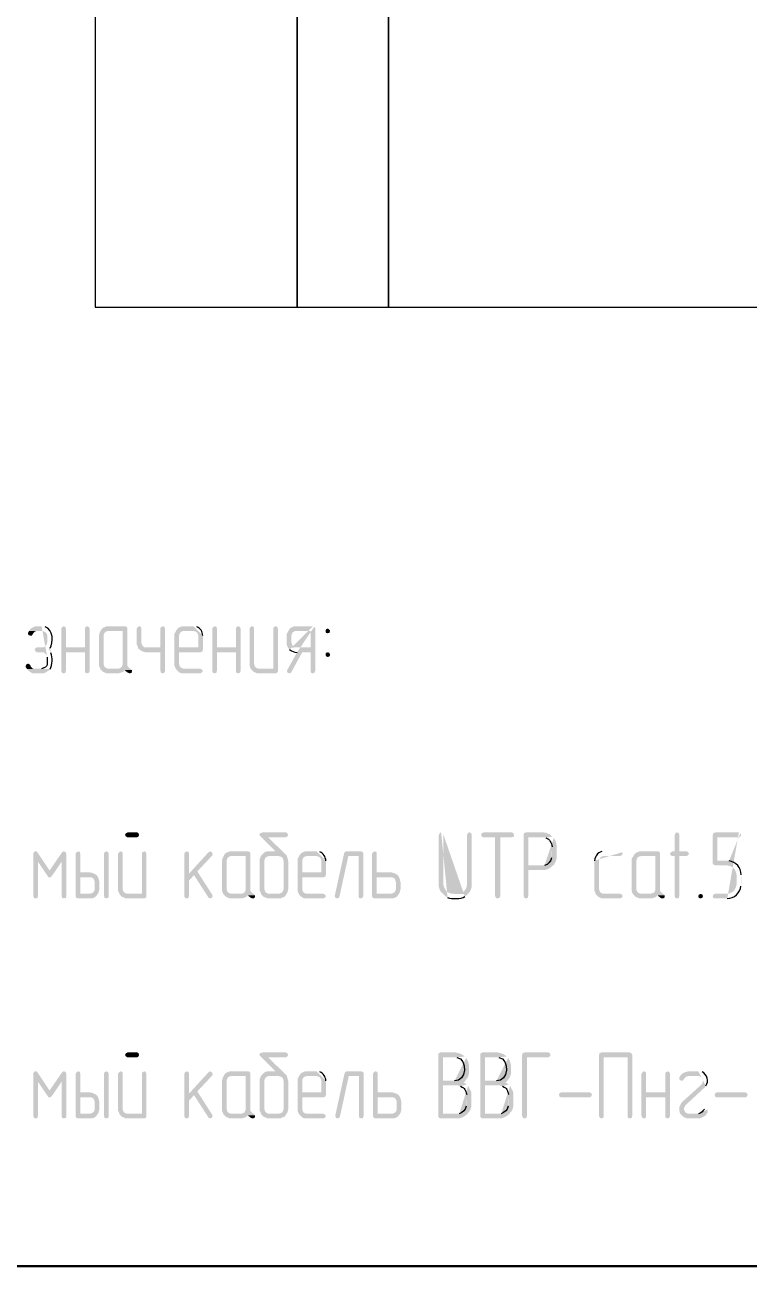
# Model space of a CAD drawing. Header units: millimetres. Extents: x -211 to 10565, y -2293 to 2244.
# Drawn here: x 4598.1 to 4630.9, y -25.8 to 30.6 of the extents above; entities that cross this region are included whole.
import ezdxf

# ---------------------------------------------------------------- set-up
doc = ezdxf.new("R2010")
doc.units = ezdxf.units.MM
doc.layers.add('PDF _Геометрия', color=7, linetype='Continuous')
doc.layers.add('PDF _Сплошная заливка', color=7, linetype='Continuous')

msp = doc.modelspace()

# ---------------------------------------------------------------- hatches: boundary and pattern name
at = {"layer": 'PDF _Сплошная заливка', "transparency": 33554559}
h = msp.add_hatch(color=256, dxfattribs=at)
h.paths.add_polyline_path([(4598.813, 3.284), (4598.517, 3.284), (4598.432, 3.241), (4598.369, 3.199), (4598.347, 3.199), (4598.284, 3.135), (4598.242, 3.072), (4598.834, 3.072), (4598.919, 3.051), (4598.982, 3.008), (4599.046, 2.945), (4599.067, 2.86), (4599.067, 2.543), (4599.046, 2.458), (4598.982, 2.395), (4598.982, 2.374), (4598.898, 2.331), (4598.601, 2.331), (4598.538, 2.289), (4598.496, 2.226), (4598.538, 2.141), (4598.601, 2.099), (4598.919, 2.099), (4598.982, 2.035), (4599.046, 1.972), (4599.067, 1.887)], flags=0)
h.paths.add_polyline_path([(4598.813, 1.358), (4598.496, 1.358), (4598.157, 1.337), (4598.199, 1.273), (4598.326, 1.189), (4598.411, 1.146), (4598.898, 1.146), (4599.003, 1.189), (4599.067, 1.231), (4599.13, 1.273), (4599.194, 1.337)], flags=0)
h.paths.add_polyline_path([(4599.236, 2.077), (4599.194, 2.162), (4599.13, 2.226), (4599.194, 2.289)], flags=0)
h.paths.add_polyline_path([(4598.982, 3.262), (4598.898, 3.284)], flags=0)
for points in [[(4598.242, 3.072), (4598.199, 2.987), (4598.199, 2.945), (4598.221, 2.882), (4598.305, 2.86), (4598.369, 2.86), (4598.411, 2.924), (4598.432, 2.966), (4598.496, 3.03), (4598.517, 3.051), (4598.601, 3.072), (4598.813, 3.072)], [(4599.808, 3.284), (4599.744, 3.241), (4599.702, 3.178), (4599.702, 1.252), (4599.744, 1.168), (4599.808, 1.146), (4599.892, 1.168), (4599.913, 1.252), (4599.913, 2.099), (4600.781, 2.099), (4599.913, 2.331), (4599.913, 3.178), (4599.892, 3.262)], [(4600.887, 3.284), (4600.802, 3.241), (4600.781, 3.178), (4600.781, 2.331), (4599.913, 2.331), (4600.781, 2.099), (4600.781, 1.252), (4600.802, 1.168), (4600.887, 1.146), (4600.95, 1.168), (4600.993, 1.252), (4600.993, 3.178), (4600.95, 3.262)], [(4601.5, 3.093), (4601.458, 3.008), (4601.437, 2.945), (4601.416, 2.86), (4601.416, 1.485), (4601.458, 1.4), (4601.479, 1.337), (4601.606, 1.21), (4601.67, 1.189), (4601.754, 1.146), (4602.304, 1.146), (4602.389, 1.168), (4602.453, 1.189), (4602.537, 1.231), (4602.601, 1.294), (4602.918, 1.294), (4602.855, 1.358), (4601.839, 1.358), (4601.754, 1.379), (4601.691, 1.421), (4601.649, 1.485), (4601.627, 1.57), (4601.627, 2.86), (4601.649, 2.945), (4601.691, 3.008), (4601.754, 3.051), (4601.839, 3.072), (4602.495, 3.072)], [(4602.601, 3.284), (4601.754, 3.284), (4601.67, 3.241), (4601.606, 3.22), (4601.543, 3.157), (4601.5, 3.093), (4602.495, 3.072), (4602.495, 1.57), (4602.474, 1.485), (4602.431, 1.421), (4602.368, 1.379), (4602.283, 1.358), (4601.839, 1.358), (4602.855, 1.358), (4602.791, 1.379), (4602.749, 1.443), (4602.707, 1.485), (4602.707, 3.199), (4602.664, 3.262)], [(4603.236, 3.284), (4603.172, 3.241), (4603.13, 3.178), (4603.13, 2.458), (4603.172, 2.374), (4603.193, 2.289), (4603.553, 2.331), (4603.468, 2.331), (4603.405, 2.395), (4603.363, 2.458), (4603.341, 2.543), (4603.341, 3.178), (4603.32, 3.262)], [(4604.315, 3.284), (4604.23, 3.241), (4604.209, 3.178), (4604.209, 2.331), (4603.553, 2.331), (4603.193, 2.289), (4603.257, 2.226), (4603.32, 2.183), (4603.384, 2.141), (4603.553, 2.099), (4604.209, 2.099), (4604.209, 1.252), (4604.23, 1.168), (4604.315, 1.146), (4604.378, 1.168), (4604.421, 1.252), (4604.421, 3.178), (4604.378, 3.262)], [(4604.928, 3.093), (4604.886, 3.008), (4604.844, 2.945), (4604.844, 1.485), (4604.886, 1.4), (4604.907, 1.337), (4604.971, 1.273), (4605.034, 1.21), (4605.098, 1.168), (4605.182, 1.146), (4606.029, 1.146), (4606.092, 1.189), (4606.135, 1.252), (4606.092, 1.316), (4606.029, 1.358), (4605.267, 1.358), (4605.182, 1.379), (4605.119, 1.421), (4605.077, 1.485), (4605.055, 1.57), (4605.055, 2.099), (4606.029, 2.099), (4606.05, 2.12), (4606.113, 2.141), (4606.135, 2.226), (4605.055, 2.331), (4605.055, 2.86), (4605.077, 2.945), (4605.119, 3.008), (4605.182, 3.051), (4605.267, 3.072), (4605.711, 3.072)], [(4606.664, 3.284), (4606.6, 3.241), (4606.558, 3.178), (4606.558, 1.252), (4606.6, 1.168), (4606.664, 1.146), (4606.748, 1.168), (4606.769, 1.252), (4606.769, 2.099), (4607.637, 2.099), (4606.769, 2.331), (4606.769, 3.178), (4606.748, 3.262)], [(4607.743, 3.284), (4607.658, 3.241), (4607.637, 3.178), (4607.637, 2.331), (4606.769, 2.331), (4607.637, 2.099), (4607.637, 1.252), (4607.658, 1.168), (4607.743, 1.146), (4607.806, 1.168), (4607.849, 1.252), (4607.849, 3.178), (4607.806, 3.262)], [(4608.356, 3.284), (4608.293, 3.241), (4608.251, 3.178), (4608.251, 1.485), (4608.293, 1.4), (4608.314, 1.337), (4608.674, 1.358), (4608.589, 1.379), (4608.526, 1.421), (4608.483, 1.485), (4608.462, 1.57), (4608.462, 3.178), (4608.441, 3.262)], [(4609.436, 3.284), (4609.351, 3.241), (4609.33, 3.178), (4609.33, 1.358), (4608.674, 1.358), (4608.314, 1.337), (4608.441, 1.21), (4608.505, 1.189), (4608.589, 1.146), (4609.457, 1.146), (4609.52, 1.189), (4609.541, 1.252), (4609.541, 3.178), (4609.499, 3.262)], [(4610.028, 3.093), (4609.986, 3.008), (4609.943, 2.945), (4609.943, 2.458), (4609.965, 2.374), (4610.007, 2.289), (4610.367, 2.331), (4610.282, 2.331), (4610.218, 2.395), (4610.176, 2.458), (4610.155, 2.543), (4610.155, 2.86), (4610.176, 2.945), (4610.218, 3.008), (4610.282, 3.051), (4610.367, 3.072), (4611.023, 3.072)], [(4611.806, 3.178), (4611.742, 3.157), (4611.721, 3.135), (4611.7, 3.072), (4611.721, 2.987), (4611.806, 2.966), (4611.89, 2.987), (4611.89, 3.008), (4611.911, 3.072), (4611.869, 3.135)], [(4610.409, 2.099), (4609.965, 1.294), (4609.943, 1.252), (4609.986, 1.168), (4610.049, 1.146), (4610.113, 1.168), (4610.155, 1.21), (4610.642, 2.099), (4611.023, 2.099)], [(4611.806, 2.099), (4611.742, 2.077), (4611.721, 2.077), (4611.7, 1.993), (4611.721, 1.929), (4611.806, 1.887), (4611.89, 1.929), (4611.911, 1.993), (4611.869, 2.077)], [(4598.199, 1.591), (4598.115, 1.548), (4598.094, 1.485), (4598.094, 1.421), (4598.157, 1.337), (4598.496, 1.358), (4598.453, 1.358), (4598.369, 1.4), (4598.326, 1.443), (4598.305, 1.506), (4598.263, 1.548)], [(4602.918, 1.294), (4602.601, 1.294), (4602.622, 1.252), (4602.685, 1.21), (4602.707, 1.189), (4602.791, 1.146), (4602.812, 1.146), (4602.897, 1.168), (4602.918, 1.252)], [(4603.13, -6.069), (4602.707, -6.069), (4602.707, -6.091), (4602.643, -6.112), (4602.601, -6.196), (4602.643, -6.26), (4602.707, -6.302), (4603.151, -6.302), (4603.214, -6.26), (4603.236, -6.196), (4603.214, -6.112)], [(4609.901, -6.069), (4608.822, -6.069), (4608.822, -6.091), (4608.737, -6.112), (4608.695, -6.175), (4608.716, -6.217), (4609.436, -6.937), (4609.055, -6.937), (4608.991, -6.958), (4608.907, -7), (4608.78, -7.127), (4608.758, -7.191), (4608.716, -7.275), (4608.716, -8.736), (4608.758, -8.799), (4608.78, -8.884), (4609.139, -8.863), (4609.055, -8.841), (4608.991, -8.799), (4608.949, -8.736), (4608.928, -8.651), (4608.928, -7.36), (4608.949, -7.275), (4608.991, -7.212), (4609.055, -7.17), (4609.139, -7.149), (4609.563, -7.149), (4609.943, -7.127), (4609.88, -7.064), (4609.097, -6.302), (4609.901, -6.302), (4609.965, -6.26), (4610.007, -6.196), (4609.965, -6.112)], [(4618.238, -6.069), (4618.154, -6.112), (4618.132, -6.196), (4618.132, -8.439), (4618.09, -8.609), (4618.006, -8.736), (4617.942, -8.778), (4617.857, -8.82), (4617.794, -8.863), (4617.477, -8.863), (4618.154, -8.884), (4618.217, -8.82), (4618.259, -8.757), (4618.302, -8.672), (4618.323, -8.609), (4618.344, -8.524), (4618.344, -6.175), (4618.302, -6.112)], [(4620.164, -6.069), (4618.873, -6.069), (4618.873, -6.091), (4618.788, -6.112), (4618.767, -6.196), (4618.788, -6.26), (4618.873, -6.302), (4619.402, -6.302), (4619.402, -8.968), (4619.444, -9.053), (4619.508, -9.074), (4619.593, -9.053), (4619.635, -8.968), (4619.635, -6.302), (4620.164, -6.302), (4620.249, -6.26), (4620.27, -6.196), (4620.227, -6.112)], [(4621.56, -6.069), (4620.799, -6.069), (4620.778, -6.091), (4620.714, -6.112), (4620.693, -6.196), (4620.693, -8.968), (4620.735, -9.053), (4620.799, -9.074), (4620.883, -9.053), (4620.905, -8.968), (4620.905, -7.783), (4621.645, -7.783), (4621.73, -7.762), (4621.793, -7.741), (4621.878, -7.699), (4621.941, -7.656), (4622.005, -7.593), (4620.905, -7.572), (4620.905, -6.302), (4621.56, -6.302), (4622.005, -6.26), (4621.941, -6.217), (4621.878, -6.154), (4621.793, -6.133), (4621.73, -6.091), (4621.645, -6.091)], [(4627.655, -6.069), (4627.591, -6.112), (4627.549, -6.196), (4627.549, -6.937), (4627.443, -6.937), (4627.38, -6.979), (4627.337, -7.043), (4627.38, -7.127), (4627.443, -7.149), (4627.549, -7.149), (4627.549, -8.968), (4627.591, -9.053), (4627.655, -9.074), (4627.739, -9.053), (4627.76, -8.968), (4627.76, -7.149), (4628.099, -7.149), (4628.163, -7.106), (4628.205, -7.043), (4628.163, -6.979), (4628.099, -6.937), (4627.76, -6.937), (4627.76, -6.175), (4627.739, -6.112)], [(4598.538, -6.937), (4598.474, -6.958), (4598.432, -7.043), (4598.644, -7.402), (4599.088, -8.058), (4599.173, -7.805), (4598.623, -6.979), (4598.58, -6.937)], [(4598.432, -7.043), (4598.432, -8.968), (4598.474, -9.053), (4598.538, -9.074), (4598.623, -9.053), (4598.644, -8.968), (4598.644, -7.402)], [(4599.829, -6.937), (4599.808, -6.937), (4599.744, -6.979), (4599.173, -7.805), (4599.088, -8.058), (4599.109, -8.101), (4599.173, -8.122), (4599.215, -8.122), (4599.279, -8.058), (4599.723, -7.402), (4599.935, -7.043), (4599.892, -6.958)], [(4599.935, -7.043), (4599.723, -7.402), (4599.723, -8.968), (4599.744, -9.053), (4599.829, -9.074), (4599.892, -9.053), (4599.913, -9.053), (4599.935, -8.968)], [(4600.464, -6.937), (4600.4, -6.979), (4600.358, -7.043), (4600.358, -8.989), (4600.4, -9.053), (4600.464, -9.074), (4601.077, -9.074), (4601.162, -9.053), (4601.246, -9.011), (4601.31, -8.947), (4601.352, -8.884), (4600.569, -8.863), (4600.569, -8.122), (4600.993, -8.122), (4601.352, -8.08), (4601.31, -8.016), (4601.246, -7.974), (4601.162, -7.931), (4601.098, -7.91), (4600.993, -7.889), (4600.569, -7.889), (4600.569, -7.043), (4600.548, -6.958)], [(4601.754, -6.937), (4601.67, -6.979), (4601.649, -7.043), (4601.649, -8.968), (4601.67, -9.053), (4601.754, -9.074), (4601.818, -9.053), (4601.839, -9.053), (4601.86, -8.968), (4601.86, -7.043), (4601.818, -6.958)], [(4602.389, -6.937), (4602.326, -6.979), (4602.283, -7.043), (4602.283, -8.736), (4602.326, -8.799), (4602.347, -8.884), (4602.707, -8.863), (4602.622, -8.841), (4602.558, -8.799), (4602.516, -8.736), (4602.495, -8.651), (4602.495, -7.043), (4602.474, -6.958)], [(4603.468, -6.937), (4603.384, -6.979), (4603.363, -7.043), (4603.363, -8.863), (4602.707, -8.863), (4602.347, -8.884), (4602.474, -9.011), (4602.558, -9.032), (4602.622, -9.074), (4603.489, -9.074), (4603.553, -9.032), (4603.574, -8.968), (4603.574, -7.043), (4603.532, -6.958)], [(4605.394, -6.937), (4605.33, -6.979), (4605.288, -7.043), (4605.288, -8.968), (4605.33, -9.053), (4605.394, -9.074), (4605.479, -9.053), (4605.5, -8.968), (4605.5, -8.27), (4605.732, -8.016), (4605.5, -7.953), (4605.5, -7.043), (4605.479, -6.958)], [(4606.473, -6.937), (4606.388, -6.979), (4605.5, -7.953), (4605.732, -8.016), (4606.388, -9.032), (4606.41, -9.053), (4606.473, -9.074), (4606.537, -9.053), (4606.579, -8.968), (4606.558, -8.905), (4605.881, -7.847), (4606.558, -7.127), (4606.579, -7.043), (4606.537, -6.979)], [(4607.087, -7.127), (4607.044, -7.212), (4607.023, -7.275), (4607.002, -7.36), (4607.002, -8.736), (4607.044, -8.82), (4607.066, -8.884), (4607.193, -9.011), (4607.256, -9.032), (4607.341, -9.074), (4607.891, -9.074), (4607.975, -9.053), (4608.039, -9.032), (4608.124, -8.989), (4608.187, -8.926), (4608.505, -8.926), (4608.441, -8.863), (4607.425, -8.863), (4607.341, -8.841), (4607.277, -8.799), (4607.235, -8.736), (4607.214, -8.651), (4607.214, -7.36), (4607.235, -7.275), (4607.277, -7.212), (4607.341, -7.17), (4607.425, -7.149), (4608.081, -7.149)], [(4608.187, -6.937), (4607.341, -6.937), (4607.256, -6.979), (4607.193, -7), (4607.129, -7.064), (4607.087, -7.127), (4608.081, -7.149), (4608.081, -8.651), (4608.06, -8.736), (4608.018, -8.799), (4607.954, -8.841), (4607.87, -8.863), (4607.425, -8.863), (4608.441, -8.863), (4608.378, -8.841), (4608.335, -8.778), (4608.293, -8.736), (4608.293, -7.022), (4608.251, -6.958)], [(4609.943, -7.127), (4609.563, -7.149), (4609.647, -7.17), (4609.732, -7.212), (4609.774, -7.275), (4609.795, -7.36), (4609.795, -8.651), (4609.774, -8.736), (4609.732, -8.799), (4609.647, -8.841), (4609.563, -8.863), (4609.139, -8.863), (4608.78, -8.884), (4608.907, -9.011), (4608.991, -9.032), (4609.055, -9.074), (4609.668, -9.074), (4609.732, -9.032), (4609.816, -9.011), (4609.88, -8.947), (4609.965, -8.82), (4610.007, -8.651), (4610.007, -7.36), (4609.986, -7.297), (4609.965, -7.212)], [(4610.515, -7.127), (4610.472, -7.212), (4610.43, -7.275), (4610.43, -8.736), (4610.472, -8.82), (4610.494, -8.884), (4610.557, -8.947), (4610.621, -9.011), (4610.684, -9.053), (4610.769, -9.074), (4611.615, -9.074), (4611.679, -9.032), (4611.721, -8.968), (4611.679, -8.905), (4611.615, -8.863), (4610.853, -8.863), (4610.769, -8.841), (4610.705, -8.799), (4610.663, -8.736), (4610.642, -8.651), (4610.642, -8.122), (4611.615, -8.122), (4611.636, -8.101), (4611.7, -8.08), (4611.721, -7.995), (4610.642, -7.889), (4610.642, -7.36), (4610.663, -7.275), (4610.705, -7.212), (4610.769, -7.17), (4610.853, -7.149), (4611.298, -7.149)], [(4613.308, -6.937), (4612.652, -6.937), (4612.588, -6.958), (4612.546, -7.022), (4612.123, -8.947), (4612.123, -8.968), (4612.165, -9.053), (4612.229, -9.074), (4612.292, -9.053), (4612.335, -8.989), (4612.737, -7.149), (4613.202, -7.149), (4613.414, -7.043), (4613.414, -7.022), (4613.371, -6.958)], [(4613.414, -7.043), (4613.202, -7.149), (4613.202, -8.968), (4613.223, -9.053), (4613.308, -9.074), (4613.371, -9.053), (4613.414, -8.968)], [(4613.922, -6.937), (4613.858, -6.979), (4613.816, -7.043), (4613.816, -8.989), (4613.858, -9.053), (4613.922, -9.074), (4614.747, -9.074), (4614.831, -9.053), (4614.916, -9.011), (4614.98, -8.947), (4615.022, -8.884), (4614.027, -8.863), (4614.027, -8.122), (4614.683, -8.122), (4615.022, -8.08), (4614.98, -8.016), (4614.916, -7.974), (4614.831, -7.931), (4614.768, -7.91), (4614.683, -7.889), (4614.027, -7.889), (4614.027, -7.043), (4614.006, -6.958)], [(4625.687, -7.127), (4625.644, -7.212), (4625.602, -7.275), (4625.602, -8.736), (4625.623, -8.82), (4625.666, -8.884), (4625.729, -8.947), (4625.793, -9.011), (4625.856, -9.032), (4625.941, -9.074), (4626.491, -9.074), (4626.576, -9.053), (4626.639, -9.032), (4626.724, -8.989), (4626.787, -8.926), (4627.105, -8.926), (4627.041, -8.863), (4626.025, -8.863), (4625.941, -8.841), (4625.877, -8.799), (4625.835, -8.736), (4625.814, -8.651), (4625.814, -7.36), (4625.835, -7.275), (4625.877, -7.212), (4625.941, -7.17), (4626.025, -7.149), (4626.681, -7.149)], [(4626.787, -6.937), (4625.941, -6.937), (4625.856, -6.979), (4625.793, -7), (4625.729, -7.064), (4625.687, -7.127), (4626.681, -7.149), (4626.681, -8.651), (4626.66, -8.736), (4626.618, -8.799), (4626.533, -8.841), (4626.449, -8.863), (4626.025, -8.863), (4627.041, -8.863), (4626.978, -8.841), (4626.914, -8.778), (4626.893, -8.736), (4626.893, -7.022), (4626.851, -6.958)], [(4601.352, -8.08), (4600.993, -8.122), (4601.077, -8.122), (4601.162, -8.164), (4601.204, -8.249), (4601.225, -8.334), (4601.225, -8.651), (4601.204, -8.736), (4601.162, -8.799), (4601.077, -8.841), (4600.993, -8.863), (4600.569, -8.863), (4601.352, -8.884), (4601.395, -8.82), (4601.437, -8.651), (4601.437, -8.334), (4601.395, -8.164)], [(4615.022, -8.08), (4614.683, -8.122), (4614.747, -8.122), (4614.831, -8.164), (4614.874, -8.249), (4614.895, -8.334), (4614.895, -8.651), (4614.874, -8.736), (4614.831, -8.799), (4614.747, -8.841), (4614.683, -8.863), (4614.027, -8.863), (4615.022, -8.884), (4615.064, -8.82), (4615.085, -8.736), (4615.107, -8.651), (4615.107, -8.334), (4615.085, -8.249), (4615.064, -8.164)], [(4608.505, -8.926), (4608.187, -8.926), (4608.208, -8.968), (4608.272, -9.011), (4608.293, -9.032), (4608.378, -9.074), (4608.399, -9.074), (4608.483, -9.053), (4608.505, -8.968)], [(4627.105, -8.926), (4626.787, -8.926), (4626.808, -8.968), (4626.872, -9.011), (4626.893, -9.032), (4626.956, -9.074), (4626.999, -9.074), (4627.083, -9.053), (4627.105, -8.968)], [(4628.734, -8.863), (4628.819, -8.905), (4628.84, -8.968), (4628.819, -9.032), (4628.734, -9.074), (4628.649, -9.053), (4628.628, -8.968), (4628.649, -8.905)], [(4603.13, -16.057), (4602.707, -16.057), (4602.707, -16.078), (4602.643, -16.099), (4602.601, -16.184), (4602.643, -16.248), (4602.707, -16.29), (4603.151, -16.29), (4603.214, -16.248), (4603.236, -16.184), (4603.214, -16.099)], [(4609.901, -16.057), (4608.822, -16.057), (4608.822, -16.078), (4608.737, -16.099), (4608.695, -16.163), (4608.716, -16.205), (4609.436, -16.925), (4609.055, -16.925), (4608.991, -16.946), (4608.907, -16.988), (4608.78, -17.115), (4608.758, -17.179), (4608.716, -17.263), (4608.716, -18.723), (4608.758, -18.787), (4608.78, -18.871), (4609.139, -18.85), (4609.055, -18.829), (4608.991, -18.787), (4608.949, -18.723), (4608.928, -18.639), (4608.928, -17.348), (4608.949, -17.263), (4608.991, -17.2), (4609.055, -17.157), (4609.139, -17.136), (4609.563, -17.136), (4609.943, -17.115), (4609.88, -17.052), (4609.097, -16.29), (4609.901, -16.29), (4609.965, -16.248), (4610.007, -16.184), (4609.965, -16.099)], [(4617.582, -16.057), (4616.926, -16.057), (4616.905, -16.078), (4616.842, -16.099), (4616.821, -16.184), (4616.821, -18.977), (4616.863, -19.041), (4616.926, -19.062), (4617.752, -19.062), (4617.836, -19.041), (4617.9, -19.02), (4617.984, -18.977), (4618.048, -18.935), (4618.132, -18.871), (4617.032, -18.85), (4617.032, -17.559), (4617.688, -17.559), (4618.111, -17.517), (4618.048, -17.475), (4617.963, -17.433), (4618.006, -17.411), (4617.032, -17.348), (4617.032, -16.29), (4617.561, -16.29), (4618.027, -16.248), (4617.963, -16.205), (4617.9, -16.163), (4617.815, -16.121), (4617.752, -16.099), (4617.667, -16.078)], [(4619.487, -16.057), (4618.831, -16.057), (4618.81, -16.078), (4618.746, -16.099), (4618.725, -16.184), (4618.725, -18.977), (4618.767, -19.041), (4618.831, -19.062), (4619.656, -19.062), (4619.741, -19.041), (4619.804, -19.02), (4619.889, -18.977), (4619.952, -18.935), (4620.037, -18.871), (4618.937, -18.85), (4618.937, -17.559), (4619.593, -17.559), (4620.016, -17.517), (4619.952, -17.475), (4619.868, -17.433), (4619.91, -17.411), (4618.937, -17.348), (4618.937, -16.29), (4619.466, -16.29), (4619.931, -16.248), (4619.868, -16.205), (4619.804, -16.163), (4619.72, -16.121), (4619.656, -16.099), (4619.571, -16.078)], [(4621.814, -16.057), (4620.735, -16.057), (4620.714, -16.078), (4620.651, -16.099), (4620.629, -16.184), (4620.629, -18.956), (4620.672, -19.041), (4620.735, -19.062), (4620.82, -19.041), (4620.841, -18.956), (4620.841, -16.29), (4621.814, -16.29), (4621.878, -16.248), (4621.92, -16.184), (4621.878, -16.099)], [(4625.517, -16.057), (4624.227, -16.057), (4624.206, -16.078), (4624.142, -16.099), (4624.121, -16.184), (4624.121, -18.956), (4624.163, -19.041), (4624.227, -19.062), (4624.311, -19.041), (4624.333, -18.956), (4624.333, -16.29), (4625.412, -16.29), (4625.623, -16.184), (4625.623, -16.163), (4625.581, -16.099)], [(4625.623, -16.184), (4625.412, -16.29), (4625.412, -18.956), (4625.433, -19.041), (4625.517, -19.062), (4625.602, -19.041), (4625.623, -18.956)], [(4598.538, -16.925), (4598.474, -16.946), (4598.432, -17.03), (4598.644, -17.39), (4599.088, -18.046), (4599.173, -17.792), (4598.623, -16.967), (4598.58, -16.925)], [(4598.432, -17.03), (4598.432, -18.956), (4598.474, -19.041), (4598.538, -19.062), (4598.623, -19.041), (4598.644, -18.956), (4598.644, -17.39)], [(4599.829, -16.925), (4599.808, -16.925), (4599.744, -16.967), (4599.173, -17.792), (4599.088, -18.046), (4599.109, -18.088), (4599.173, -18.11), (4599.215, -18.11), (4599.279, -18.046), (4599.723, -17.39), (4599.935, -17.03), (4599.892, -16.946)], [(4599.935, -17.03), (4599.723, -17.39), (4599.723, -18.956), (4599.744, -19.041), (4599.829, -19.062), (4599.892, -19.041), (4599.913, -19.041), (4599.935, -18.956)], [(4600.464, -16.925), (4600.4, -16.967), (4600.358, -17.03), (4600.358, -18.977), (4600.4, -19.041), (4600.464, -19.062), (4601.077, -19.062), (4601.162, -19.041), (4601.246, -18.998), (4601.31, -18.935), (4601.352, -18.871), (4600.569, -18.85), (4600.569, -18.11), (4600.993, -18.11), (4601.352, -18.067), (4601.31, -18.004), (4601.246, -17.962), (4601.162, -17.919), (4601.098, -17.898), (4600.993, -17.877), (4600.569, -17.877), (4600.569, -17.03), (4600.548, -16.946)], [(4601.754, -16.925), (4601.67, -16.967), (4601.649, -17.03), (4601.649, -18.956), (4601.67, -19.041), (4601.754, -19.062), (4601.818, -19.041), (4601.839, -19.041), (4601.86, -18.956), (4601.86, -17.03), (4601.818, -16.946)], [(4602.389, -16.925), (4602.326, -16.967), (4602.283, -17.03), (4602.283, -18.723), (4602.326, -18.787), (4602.347, -18.871), (4602.707, -18.85), (4602.622, -18.829), (4602.558, -18.787), (4602.516, -18.723), (4602.495, -18.639), (4602.495, -17.03), (4602.474, -16.946)], [(4603.468, -16.925), (4603.384, -16.967), (4603.363, -17.03), (4603.363, -18.85), (4602.707, -18.85), (4602.347, -18.871), (4602.474, -18.998), (4602.558, -19.02), (4602.622, -19.062), (4603.489, -19.062), (4603.553, -19.02), (4603.574, -18.956), (4603.574, -17.03), (4603.532, -16.946)], [(4605.394, -16.925), (4605.33, -16.967), (4605.288, -17.03), (4605.288, -18.956), (4605.33, -19.041), (4605.394, -19.062), (4605.479, -19.041), (4605.5, -18.956), (4605.5, -18.258), (4605.732, -18.004), (4605.5, -17.94), (4605.5, -17.03), (4605.479, -16.946)], [(4606.473, -16.925), (4606.388, -16.967), (4605.5, -17.94), (4605.732, -18.004), (4606.388, -19.02), (4606.41, -19.041), (4606.473, -19.062), (4606.537, -19.041), (4606.579, -18.956), (4606.558, -18.893), (4605.881, -17.835), (4606.558, -17.115), (4606.579, -17.03), (4606.537, -16.967)], [(4607.087, -17.115), (4607.044, -17.2), (4607.023, -17.263), (4607.002, -17.348), (4607.002, -18.723), (4607.044, -18.808), (4607.066, -18.871), (4607.193, -18.998), (4607.256, -19.02), (4607.341, -19.062), (4607.891, -19.062), (4607.975, -19.041), (4608.039, -19.02), (4608.124, -18.977), (4608.187, -18.914), (4608.505, -18.914), (4608.441, -18.85), (4607.425, -18.85), (4607.341, -18.829), (4607.277, -18.787), (4607.235, -18.723), (4607.214, -18.639), (4607.214, -17.348), (4607.235, -17.263), (4607.277, -17.2), (4607.341, -17.157), (4607.425, -17.136), (4608.081, -17.136)], [(4608.187, -16.925), (4607.341, -16.925), (4607.256, -16.967), (4607.193, -16.988), (4607.129, -17.052), (4607.087, -17.115), (4608.081, -17.136), (4608.081, -18.639), (4608.06, -18.723), (4608.018, -18.787), (4607.954, -18.829), (4607.87, -18.85), (4607.425, -18.85), (4608.441, -18.85), (4608.378, -18.829), (4608.335, -18.766), (4608.293, -18.723), (4608.293, -17.009), (4608.251, -16.946)], [(4609.943, -17.115), (4609.563, -17.136), (4609.647, -17.157), (4609.732, -17.2), (4609.774, -17.263), (4609.795, -17.348), (4609.795, -18.639), (4609.774, -18.723), (4609.732, -18.787), (4609.647, -18.829), (4609.563, -18.85), (4609.139, -18.85), (4608.78, -18.871), (4608.907, -18.998), (4608.991, -19.02), (4609.055, -19.062), (4609.668, -19.062), (4609.732, -19.02), (4609.816, -18.998), (4609.88, -18.935), (4609.965, -18.808), (4610.007, -18.639), (4610.007, -17.348), (4609.986, -17.284), (4609.965, -17.2)], [(4610.515, -17.115), (4610.472, -17.2), (4610.43, -17.263), (4610.43, -18.723), (4610.472, -18.808), (4610.494, -18.871), (4610.557, -18.935), (4610.621, -18.998), (4610.684, -19.041), (4610.769, -19.062), (4611.615, -19.062), (4611.679, -19.02), (4611.721, -18.956), (4611.679, -18.893), (4611.615, -18.85), (4610.853, -18.85), (4610.769, -18.829), (4610.705, -18.787), (4610.663, -18.723), (4610.642, -18.639), (4610.642, -18.11), (4611.615, -18.11), (4611.636, -18.088), (4611.7, -18.067), (4611.721, -17.983), (4610.642, -17.877), (4610.642, -17.348), (4610.663, -17.263), (4610.705, -17.2), (4610.769, -17.157), (4610.853, -17.136), (4611.298, -17.136)], [(4613.329, -16.925), (4612.673, -16.925), (4612.61, -16.946), (4612.567, -17.009), (4612.144, -18.935), (4612.144, -18.956), (4612.186, -19.041), (4612.25, -19.062), (4612.313, -19.041), (4612.356, -18.977), (4612.758, -17.136), (4613.223, -17.136), (4613.435, -17.03), (4613.435, -17.009), (4613.393, -16.946)], [(4613.435, -17.03), (4613.223, -17.136), (4613.223, -18.956), (4613.244, -19.041), (4613.329, -19.062), (4613.393, -19.041), (4613.435, -18.956)], [(4613.964, -16.925), (4613.9, -16.967), (4613.858, -17.03), (4613.858, -18.977), (4613.9, -19.041), (4613.964, -19.062), (4614.789, -19.062), (4614.874, -19.041), (4614.958, -18.998), (4615.022, -18.935), (4615.064, -18.871), (4614.07, -18.85), (4614.07, -18.11), (4614.726, -18.11), (4615.064, -18.067), (4615.022, -18.004), (4614.958, -17.962), (4614.874, -17.919), (4614.81, -17.898), (4614.726, -17.877), (4614.07, -17.877), (4614.07, -17.03), (4614.049, -16.946)], [(4626.152, -16.925), (4626.089, -16.967), (4626.046, -17.03), (4626.046, -18.956), (4626.089, -19.041), (4626.152, -19.062), (4626.237, -19.041), (4626.258, -18.956), (4626.258, -18.11), (4627.126, -18.11), (4626.258, -17.877), (4626.258, -17.03), (4626.237, -16.946)], [(4627.231, -16.925), (4627.147, -16.967), (4627.126, -17.03), (4627.126, -17.877), (4626.258, -17.877), (4627.126, -18.11), (4627.126, -18.956), (4627.147, -19.041), (4627.231, -19.062), (4627.295, -19.041), (4627.337, -18.956), (4627.337, -17.03), (4627.295, -16.946)], [(4627.803, -17.136), (4627.76, -17.2), (4627.76, -17.242), (4627.782, -17.327), (4627.866, -17.348), (4627.909, -17.348), (4627.972, -17.284), (4627.993, -17.242), (4628.057, -17.179), (4628.099, -17.157), (4628.184, -17.136), (4628.628, -17.136)], [(4623.698, -18.11), (4622.407, -18.11), (4622.322, -18.067), (4622.301, -17.983), (4622.322, -17.919), (4622.407, -17.877), (4623.698, -17.877), (4623.761, -17.919), (4623.803, -17.983), (4623.761, -18.067)], [(4630.765, -18.11), (4629.474, -18.11), (4629.39, -18.067), (4629.369, -17.983), (4629.39, -17.919), (4629.474, -17.877), (4630.765, -17.877), (4630.829, -17.919), (4630.871, -17.983), (4630.829, -18.067)], [(4601.352, -18.067), (4600.993, -18.11), (4601.077, -18.11), (4601.162, -18.152), (4601.204, -18.237), (4601.225, -18.321), (4601.225, -18.639), (4601.204, -18.723), (4601.162, -18.787), (4601.077, -18.829), (4600.993, -18.85), (4600.569, -18.85), (4601.352, -18.871), (4601.395, -18.808), (4601.437, -18.639), (4601.437, -18.321), (4601.395, -18.152)], [(4615.064, -18.067), (4614.726, -18.11), (4614.789, -18.11), (4614.874, -18.152), (4614.916, -18.237), (4614.937, -18.321), (4614.937, -18.639), (4614.916, -18.723), (4614.874, -18.787), (4614.789, -18.829), (4614.726, -18.85), (4614.07, -18.85), (4615.064, -18.871), (4615.107, -18.808), (4615.149, -18.639), (4615.149, -18.321), (4615.107, -18.152)], [(4608.505, -18.914), (4608.187, -18.914), (4608.208, -18.956), (4608.272, -18.998), (4608.293, -19.02), (4608.378, -19.062), (4608.399, -19.062), (4608.483, -19.041), (4608.505, -18.956)]]:
    msp.add_hatch(color=256, dxfattribs=at).paths.add_polyline_path(points)
h = msp.add_hatch(color=256, dxfattribs=at)
h.paths.add_polyline_path([(4605.711, 3.284), (4605.182, 3.284), (4605.098, 3.241), (4605.034, 3.22), (4604.971, 3.157), (4604.928, 3.093), (4605.711, 3.072), (4605.775, 3.051), (4605.859, 3.008), (4605.902, 2.945), (4605.923, 2.86), (4605.923, 2.331), (4605.055, 2.331), (4606.135, 2.226), (4606.135, 2.86)], flags=0)
h.paths.add_polyline_path([(4605.859, 3.262), (4605.796, 3.284)], flags=0)
h = msp.add_hatch(color=256, dxfattribs=at)
h.paths.add_polyline_path([(4611.128, 3.284), (4610.282, 3.284), (4610.197, 3.241), (4610.134, 3.22), (4610.07, 3.157), (4610.028, 3.093), (4611.023, 3.072), (4611.023, 2.331), (4610.367, 2.331), (4610.007, 2.289), (4610.07, 2.226)], flags=0)
h.paths.add_polyline_path([(4610.409, 2.099), (4611.023, 2.099), (4611.023, 1.252), (4611.044, 1.168), (4611.128, 1.146), (4611.192, 1.168), (4611.234, 1.252), (4611.234, 3.199), (4611.192, 3.262)], flags=0)
h = msp.add_hatch(color=256, dxfattribs=at)
h.paths.add_polyline_path([(4616.948, -6.069), (4616.884, -6.112), (4616.842, -6.196), (4616.842, -8.524), (4616.863, -8.609), (4616.884, -8.672), (4616.926, -8.757), (4617.159, -8.989), (4617.244, -9.032)], flags=0)
h.paths.add_polyline_path([(4618.027, -8.989), (4618.09, -8.947), (4618.154, -8.884), (4617.477, -8.863), (4617.413, -8.863), (4617.328, -8.82), (4617.265, -8.799), (4617.18, -8.736), (4617.138, -8.672), (4617.096, -8.587), (4617.074, -8.524), (4617.053, -8.439), (4617.053, -6.175), (4617.032, -6.112)], flags=0)
h = msp.add_hatch(color=256, dxfattribs=at)
h.paths.add_polyline_path([(4630.469, -6.069), (4629.39, -6.069), (4629.369, -6.091), (4629.305, -6.112), (4629.284, -6.196), (4629.284, -7.487), (4629.326, -7.551), (4629.39, -7.572), (4629.94, -7.572), (4630.003, -7.593), (4630.088, -7.614), (4630.173, -7.656), (4630.236, -7.699), (4630.279, -7.762), (4630.321, -7.847), (4630.342, -7.91), (4630.363, -7.995), (4630.363, -8.439), (4630.342, -8.524), (4630.321, -8.587), (4630.279, -8.672), (4630.236, -8.736), (4630.173, -8.778), (4630.088, -8.82), (4630.025, -8.863), (4629.39, -8.863), (4629.305, -8.905), (4629.284, -8.968), (4629.305, -9.053), (4629.39, -9.074), (4629.94, -9.074)], flags=0)
h.paths.add_polyline_path([(4630.554, -8.524), (4630.575, -8.439), (4630.575, -7.995)], flags=0)
h.paths.add_polyline_path([(4630.025, -7.36), (4629.496, -7.36), (4629.496, -6.302), (4630.469, -6.302), (4630.533, -6.26), (4630.575, -6.196), (4630.533, -6.112)], flags=0)
h = msp.add_hatch(color=256, dxfattribs=at)
h.paths.add_polyline_path([(4622.005, -6.26), (4621.56, -6.302), (4621.624, -6.302), (4621.709, -6.323)], flags=0)
h.paths.add_polyline_path([(4621.984, -6.725), (4621.984, -7.149), (4621.963, -7.233)], flags=0)
h.paths.add_polyline_path([(4621.645, -7.572), (4620.905, -7.572), (4622.005, -7.593), (4622.068, -7.551), (4622.111, -7.466), (4622.153, -7.402), (4622.195, -7.233), (4622.195, -6.662), (4622.174, -6.577), (4622.153, -6.471), (4622.111, -6.408), (4622.068, -6.323)], flags=0)
h = msp.add_hatch(color=256, dxfattribs=at)
h.paths.add_polyline_path([(4611.298, -6.937), (4610.769, -6.937), (4610.684, -6.979), (4610.621, -7), (4610.557, -7.064), (4610.515, -7.127), (4611.298, -7.149), (4611.361, -7.17), (4611.446, -7.212), (4611.488, -7.275), (4611.509, -7.36), (4611.509, -7.889), (4610.642, -7.889), (4611.721, -7.995), (4611.721, -7.36)], flags=0)
h.paths.add_polyline_path([(4611.446, -6.958), (4611.382, -6.937)], flags=0)
h = msp.add_hatch(color=256, dxfattribs=at)
h.paths.add_polyline_path([(4625.094, -6.937), (4624.248, -6.937)], flags=0)
h.paths.add_polyline_path([(4623.909, -7.36), (4623.909, -8.736), (4623.952, -8.82), (4623.973, -8.884), (4624.036, -8.947), (4624.1, -9.011), (4624.163, -9.032), (4624.248, -9.074), (4625.094, -9.074), (4625.158, -9.032), (4625.2, -8.968), (4625.158, -8.905), (4625.094, -8.863), (4624.333, -8.863), (4624.248, -8.841), (4624.184, -8.799), (4624.142, -8.736), (4624.121, -8.651), (4624.121, -7.36), (4624.142, -7.275), (4624.184, -7.212), (4624.248, -7.17), (4624.333, -7.149), (4625.094, -7.149), (4625.158, -7.106), (4625.2, -7.043), (4625.158, -6.979)], flags=0)
h = msp.add_hatch(color=256, dxfattribs=at)
h.paths.add_polyline_path([(4618.027, -16.248), (4617.561, -16.29), (4617.667, -16.29)], flags=0)
h.paths.add_polyline_path([(4617.561, -17.348), (4617.032, -17.348), (4618.006, -17.411), (4618.069, -17.327), (4618.154, -17.2), (4618.175, -17.179), (4618.217, -17.009), (4618.217, -16.65), (4618.196, -16.565), (4618.175, -16.459), (4618.132, -16.396), (4618.09, -16.311)], flags=0)
h = msp.add_hatch(color=256, dxfattribs=at)
h.paths.add_polyline_path([(4619.931, -16.248), (4619.466, -16.29), (4619.571, -16.29)], flags=0)
h.paths.add_polyline_path([(4619.466, -17.348), (4618.937, -17.348), (4619.91, -17.411), (4619.973, -17.327), (4620.058, -17.2), (4620.079, -17.179), (4620.122, -17.009), (4620.122, -16.65), (4620.1, -16.565), (4620.079, -16.459), (4620.037, -16.396), (4619.995, -16.311)], flags=0)
h = msp.add_hatch(color=256, dxfattribs=at)
h.paths.add_polyline_path([(4611.298, -16.925), (4610.769, -16.925), (4610.684, -16.967), (4610.621, -16.988), (4610.557, -17.052), (4610.515, -17.115), (4611.298, -17.136), (4611.361, -17.157), (4611.446, -17.2), (4611.488, -17.263), (4611.509, -17.348), (4611.509, -17.877), (4610.642, -17.877), (4611.721, -17.983), (4611.721, -17.348)], flags=0)
h.paths.add_polyline_path([(4611.446, -16.946), (4611.382, -16.925)], flags=0)
h = msp.add_hatch(color=256, dxfattribs=at)
h.paths.add_polyline_path([(4628.628, -16.925), (4628.163, -16.925), (4628.099, -16.946), (4628.014, -16.967), (4627.93, -17.009), (4627.845, -17.073), (4627.803, -17.136), (4628.628, -17.136), (4628.713, -17.157), (4628.776, -17.2), (4628.819, -17.263), (4628.84, -17.348), (4628.819, -17.433), (4628.776, -17.517), (4627.887, -18.321), (4627.845, -18.385), (4627.76, -18.554), (4627.76, -18.702), (4627.782, -18.787), (4627.824, -18.871), (4627.887, -18.935), (4627.951, -18.998), (4628.014, -19.02), (4628.099, -19.062), (4628.67, -19.062), (4628.755, -19.041), (4628.882, -18.977), (4628.967, -18.914), (4629.009, -18.85), (4628.184, -18.85), (4628.099, -18.829), (4628.036, -18.787), (4627.993, -18.702), (4627.972, -18.639), (4627.993, -18.554), (4628.036, -18.469), (4628.903, -17.665), (4628.924, -17.665), (4628.967, -17.581)], flags=0)
h.paths.add_polyline_path([(4628.797, -16.946), (4628.713, -16.925)], flags=0)
h = msp.add_hatch(color=256, dxfattribs=at)
h.paths.add_polyline_path([(4618.111, -17.517), (4617.688, -17.559), (4617.752, -17.581), (4617.836, -17.602)], flags=0)
h.paths.add_polyline_path([(4618.111, -17.983), (4618.111, -18.427), (4618.09, -18.512)], flags=0)
h.paths.add_polyline_path([(4617.773, -18.85), (4617.032, -18.85), (4618.132, -18.871), (4618.175, -18.808), (4618.238, -18.744), (4618.281, -18.66), (4618.302, -18.596), (4618.323, -18.512), (4618.323, -17.898), (4618.302, -17.813), (4618.259, -17.75), (4618.175, -17.581)], flags=0)
h = msp.add_hatch(color=256, dxfattribs=at)
h.paths.add_polyline_path([(4620.016, -17.517), (4619.593, -17.559), (4619.656, -17.581), (4619.741, -17.602)], flags=0)
h.paths.add_polyline_path([(4620.016, -17.983), (4620.016, -18.427), (4619.995, -18.512)], flags=0)
h.paths.add_polyline_path([(4619.677, -18.85), (4618.937, -18.85), (4620.037, -18.871), (4620.079, -18.808), (4620.143, -18.744), (4620.185, -18.66), (4620.206, -18.596), (4620.227, -18.512), (4620.227, -17.898), (4620.206, -17.813), (4620.164, -17.75), (4620.079, -17.581)], flags=0)
h = msp.add_hatch(color=256, dxfattribs=at)
h.paths.add_polyline_path([(4628.945, -18.639), (4628.903, -18.639)], flags=0)
h.paths.add_polyline_path([(4628.628, -18.85), (4628.184, -18.85), (4629.009, -18.85), (4629.051, -18.787), (4629.051, -18.744), (4629.03, -18.66)], flags=0)

# ---------------------------------------------------------------- linework, layer by layer
at = {"layer": 'PDF _Геометрия', "lineweight": 50}
msp.add_lwpolyline([(4549.192, -25.77), (4549.192, 261.144), (4944.257, 261.144), (4944.257, -25.77)], close=True, dxfattribs=at)
at = {"layer": 'PDF _Геометрия', "lineweight": 25}
msp.add_lwpolyline([(4601.246, 226.568), (4601.246, 17.778), (4680.048, 17.778)], dxfattribs=at)
at = {"layer": 'PDF _Геометрия', "lineweight": 35}
for points in [[(4610.409, 181.729), (4610.409, 17.778)], [(4614.556, 181.729), (4614.556, 17.778)]]:
    msp.add_lwpolyline(points, dxfattribs=at)
at = {"layer": 'PDF _Геометрия', "lineweight": 25}
for points in [[(4599.194, 2.289), (4599.355, 2.547), (4599.347, 3.126), (4598.982, 3.262)], [(4606.135, 2.86), (4606.109, 3.023), (4606.026, 3.203), (4605.859, 3.262)], [(4599.067, 1.887), (4599.049, 1.572), (4599.155, 1.433), (4598.813, 1.358)], [(4599.194, 1.337), (4599.318, 1.535), (4599.315, 1.864), (4599.236, 2.077)], [(4610.07, 2.226), (4610.184, 2.138), (4610.262, 2.107), (4610.409, 2.099)], [(4621.709, -6.323), (4621.882, -6.384), (4621.959, -6.556), (4621.984, -6.725)], [(4611.721, -7.36), (4611.695, -7.198), (4611.612, -7.017), (4611.446, -6.958)], [(4621.963, -7.233), (4621.94, -7.377), (4621.803, -7.546), (4621.645, -7.572)], [(4624.248, -6.937), (4624.016, -7.019), (4623.968, -7.127), (4623.909, -7.36)], [(4630.575, -7.995), (4630.571, -7.658), (4630.33, -7.44), (4630.025, -7.36)], [(4617.244, -9.032), (4617.43, -9.103), (4617.853, -9.105), (4618.027, -8.989)], [(4629.94, -9.074), (4630.233, -9.088), (4630.547, -8.806), (4630.554, -8.524)], [(4617.667, -16.29), (4618.171, -16.367), (4618.112, -17.41), (4617.561, -17.348)], [(4619.571, -16.29), (4620.075, -16.367), (4620.017, -17.41), (4619.466, -17.348)], [(4611.721, -17.348), (4611.695, -17.185), (4611.612, -17.005), (4611.446, -16.946)], [(4628.967, -17.581), (4629.136, -17.367), (4629.021, -17.066), (4628.797, -16.946)], [(4617.836, -17.602), (4618.058, -17.724), (4618.03, -17.725), (4618.111, -17.983)], [(4619.741, -17.602), (4619.963, -17.724), (4619.935, -17.725), (4620.016, -17.983)], [(4618.09, -18.512), (4618.058, -18.712), (4617.927, -18.759), (4617.773, -18.85)], [(4619.995, -18.512), (4619.962, -18.712), (4619.831, -18.759), (4619.677, -18.85)], [(4628.903, -18.639), (4628.769, -18.759), (4628.846, -18.798), (4628.628, -18.85)]]:
    msp.add_open_spline(points, degree=3, dxfattribs=at)

doc.saveas('drawing.dxf')
